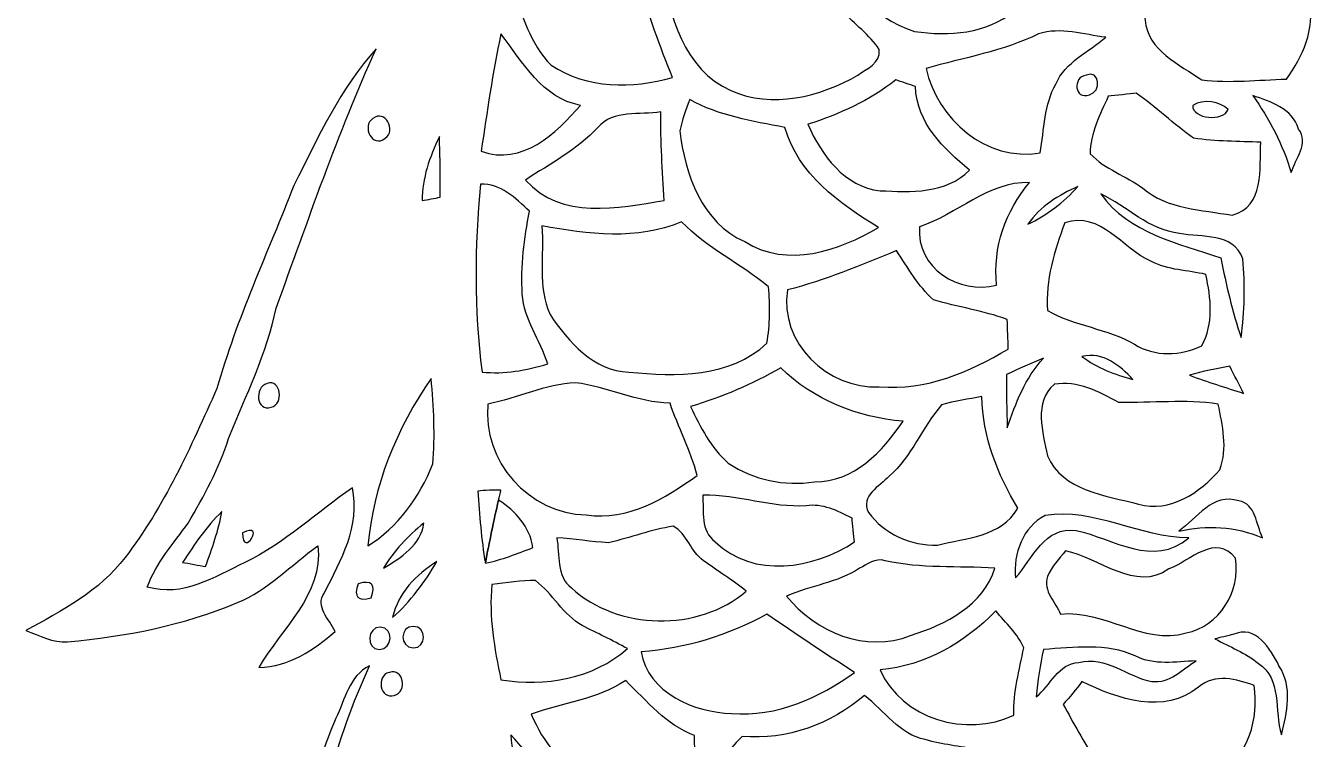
# Model space of a CAD drawing. Extents: x -110 to 93, y -182 to 230.
# Drawn here: x -107.9 to -54.7, y -47.1 to -17.6 of the extents above; entities that cross this region are included whole.
import ezdxf

# ---------------------------------------------------------------- set-up
doc = ezdxf.new("R2010")
doc.units = 0
doc.header["$MEASUREMENT"] = 0
doc.layers.add('LAAG_1', color=7, linetype='CONTINUOUS')

msp = doc.modelspace()

# ---------------------------------------------------------------- linework, layer by layer
at = {"layer": 'LAAG_1', "color": 250}
for points, knots in [([(-74.3818, -13.713), (-72.4501, -13.476), (-70.4172, -13.4413), (-68.6212, -12.5944), (-68.6212, -12.5944), (-68.4521, -13.4081), (-68.3842, -14.221), (-68.2489, -15.0347), (-68.2489, -15.0347), (-68.0112, -15.7803), (-67.4694, -16.3562), (-67.0629, -17.0339), (-67.0629, -17.0339), (-68.181, -17.9816), (-69.7398, -18.0835), (-71.1626, -17.8803), (-71.1626, -17.8803), (-72.9582, -17.3044), (-74.4157, -15.6443), (-74.3818, -13.713), (-74.3818, -13.713), (-74.3818, -13.713), (-74.3818, -13.713), (-74.3818, -13.713)], [0, 0, 0, 0, 0.1666667, 0.1666667, 0.1666667, 0.1666667, 0.3333333, 0.3333333, 0.3333333, 0.3333333, 0.5, 0.5, 0.5, 0.5, 0.6666667, 0.6666667, 0.6666667, 0.6666667, 0.8333333, 0.8333333, 0.8333333, 0.8333333, 1, 1, 1, 1]), ([(-60.9299, -14.4926), (-60.0153, -14.2886), (-58.9651, -14.4243), (-58.3887, -15.204), (-58.3887, -15.204), (-57.5076, -16.2884), (-56.1183, -16.4581), (-54.8312, -16.5931), (-54.8312, -16.5931), (-54.6619, -17.8129), (-55.1021, -18.8974), (-55.8136, -19.8457), (-55.8136, -19.8457), (-56.9658, -19.8792), (-58.1517, -20.0148), (-59.3037, -19.8793), (-59.3037, -19.8793), (-60.2183, -19.2357), (-61.5397, -18.6935), (-61.6417, -17.4058), (-61.6417, -17.4058), (-61.9465, -16.3898), (-61.3363, -15.4068), (-60.93, -14.4926), (-60.93, -14.4926), (-60.93, -14.4926), (-60.9299, -14.4926), (-60.9299, -14.4926)], [0, 0, 0, 0, 0.1428571, 0.1428571, 0.1428571, 0.1428571, 0.2857143, 0.2857143, 0.2857143, 0.2857143, 0.4285714, 0.4285714, 0.4285714, 0.4285714, 0.5714286, 0.5714286, 0.5714286, 0.5714286, 0.7142857, 0.7142857, 0.7142857, 0.7142857, 0.8571429, 0.8571429, 0.8571429, 0.8571429, 1, 1, 1, 1]), ([(-81.5988, -15.3047), (-79.4641, -15.0005), (-77.1942, -15.679), (-75.2288, -14.594), (-75.2288, -14.594), (-74.9575, -15.4409), (-74.6868, -16.3215), (-74.1443, -17.0339), (-74.1443, -17.0339), (-73.6362, -17.5754), (-73.0264, -18.0158), (-72.6194, -18.6258), (-72.6194, -18.6258), (-72.5516, -19.2016), (-73.128, -19.4048), (-73.5007, -19.677), (-73.5007, -19.677), (-75.0593, -20.5906), (-77.0583, -21.0656), (-78.7525, -20.3202), (-78.7525, -20.3202), (-80.6836, -19.4395), (-81.294, -17.2031), (-81.599, -15.3049), (-81.599, -15.3049), (-81.599, -15.3049), (-81.5988, -15.3047), (-81.5988, -15.3047)], [0, 0, 0, 0, 0.1428571, 0.1428571, 0.1428571, 0.1428571, 0.2857143, 0.2857143, 0.2857143, 0.2857143, 0.4285714, 0.4285714, 0.4285714, 0.4285714, 0.5714286, 0.5714286, 0.5714286, 0.5714286, 0.7142857, 0.7142857, 0.7142857, 0.7142857, 0.8571429, 0.8571429, 0.8571429, 0.8571429, 1, 1, 1, 1]), ([(-87.7317, -16.0844), (-85.9697, -15.983), (-84.2419, -16.1524), (-82.4797, -15.8475), (-82.4797, -15.8475), (-82.1749, -17.2029), (-81.6665, -18.4901), (-81.1584, -19.7785), (-81.1584, -19.7785), (-82.8187, -20.2528), (-84.6821, -20.2528), (-86.1731, -19.2688), (-86.1731, -19.2688), (-87.0198, -18.3893), (-87.3928, -17.2031), (-87.7317, -16.0845), (-87.7317, -16.0845), (-87.7317, -16.0845), (-87.7317, -16.0844), (-87.7317, -16.0844)], [0, 0, 0, 0, 0.2, 0.2, 0.2, 0.2, 0.4, 0.4, 0.4, 0.4, 0.6, 0.6, 0.6, 0.6, 0.8, 0.8, 0.8, 0.8, 1, 1, 1, 1]), ([(-88.2398, -17.9816), (-87.3248, -19.1678), (-86.5456, -20.6242), (-84.9532, -20.9302), (-84.9532, -20.9302), (-85.9697, -22.0822), (-87.3592, -23.4377), (-89.053, -22.8277), (-89.053, -22.8277), (-88.816, -21.2011), (-88.5789, -19.5746), (-88.2398, -17.9816), (-88.2398, -17.9816), (-88.2398, -17.9816), (-88.2398, -17.9816), (-88.2398, -17.9816)], [0, 0, 0, 0, 0.25, 0.25, 0.25, 0.25, 0.5, 0.5, 0.5, 0.5, 0.75, 0.75, 0.75, 0.75, 1, 1, 1, 1]), ([(-70.6883, -19.4048), (-69.1293, -18.9646), (-67.5033, -18.6935), (-66.0465, -17.9816), (-66.0465, -17.9816), (-65.1315, -17.6774), (-64.1828, -18.0158), (-63.268, -18.1178), (-63.268, -18.1178), (-63.9793, -18.7276), (-64.9284, -19.1344), (-65.3347, -20.0491), (-65.3347, -20.0491), (-65.8088, -20.8959), (-65.8088, -21.9119), (-65.9783, -22.8956), (-65.9783, -22.8956), (-68.2146, -23.2673), (-70.214, -21.5053), (-70.6884, -19.4048), (-70.6884, -19.4048), (-70.6884, -19.4048), (-70.6883, -19.4048), (-70.6883, -19.4048)], [0, 0, 0, 0, 0.1666667, 0.1666667, 0.1666667, 0.1666667, 0.3333333, 0.3333333, 0.3333333, 0.3333333, 0.5, 0.5, 0.5, 0.5, 0.6666667, 0.6666667, 0.6666667, 0.6666667, 0.8333333, 0.8333333, 0.8333333, 0.8333333, 1, 1, 1, 1]), ([(-96.7785, -24.2169), (-95.7956, -22.2513), (-94.8475, -20.2187), (-93.39, -18.5922), (-93.39, -18.5922), (-94.9824, -22.0822), (-96.2024, -25.7069), (-97.5237, -29.2994), (-97.5237, -29.2994), (-97.8967, -31.1624), (-98.7778, -32.9244), (-99.4891, -34.6861), (-99.4891, -34.6861), (-99.8618, -35.9055), (-100.5054, -37.0586), (-101.1494, -38.1762), (-101.1494, -38.1762), (-101.7595, -39.0235), (-102.471, -39.8027), (-102.8434, -40.8193), (-102.8434, -40.8193), (-101.3865, -41.26), (-100.0652, -40.4127), (-98.8111, -39.8027), (-98.8111, -39.8027), (-97.1851, -39.0235), (-95.8298, -37.7365), (-94.3724, -36.7204), (-94.3724, -36.7204), (-94.0339, -38.3122), (-94.8475, -39.7008), (-95.5248, -41.0563), (-95.5248, -41.0563), (-95.9315, -41.6321), (-95.3216, -42.1413), (-95.0841, -42.6498), (-95.0841, -42.6498), (-95.9651, -43.4283), (-96.9817, -44.1056), (-98.2353, -44.1403), (-98.2353, -44.1403), (-97.3203, -42.5473), (-95.5588, -41.124), (-95.7956, -39.125), (-95.7956, -39.125), (-96.9137, -39.9045), (-97.8626, -40.9549), (-99.1164, -41.4629), (-99.1164, -41.4629), (-101.3523, -42.4117), (-103.7244, -42.8526), (-106.1304, -43.0896), (-106.1304, -43.0896), (-106.7401, -43.1236), (-107.2821, -42.819), (-107.8582, -42.6157), (-107.8582, -42.6157), (-106.3677, -41.8023), (-104.8091, -40.9885), (-103.7584, -39.5999), (-103.7584, -39.5999), (-102.1321, -37.499), (-101.0477, -35.0249), (-99.9633, -32.6203), (-99.9633, -32.6203), (-99.1502, -29.7396), (-97.8626, -26.9951), (-96.7785, -24.2169), (-96.7785, -24.2169), (-96.7785, -24.2169), (-96.7785, -24.2169), (-96.7785, -24.2169)], [0, 0, 0, 0, 0.0555556, 0.0555556, 0.0555556, 0.0555556, 0.1111111, 0.1111111, 0.1111111, 0.1111111, 0.1666667, 0.1666667, 0.1666667, 0.1666667, 0.2222222, 0.2222222, 0.2222222, 0.2222222, 0.2777778, 0.2777778, 0.2777778, 0.2777778, 0.3333333, 0.3333333, 0.3333333, 0.3333333, 0.3888889, 0.3888889, 0.3888889, 0.3888889, 0.4444444, 0.4444444, 0.4444444, 0.4444444, 0.5, 0.5, 0.5, 0.5, 0.5555556, 0.5555556, 0.5555556, 0.5555556, 0.6111111, 0.6111111, 0.6111111, 0.6111111, 0.6666667, 0.6666667, 0.6666667, 0.6666667, 0.7222222, 0.7222222, 0.7222222, 0.7222222, 0.7777778, 0.7777778, 0.7777778, 0.7777778, 0.8333333, 0.8333333, 0.8333333, 0.8333333, 0.8888889, 0.8888889, 0.8888889, 0.8888889, 0.9444444, 0.9444444, 0.9444444, 0.9444444, 1, 1, 1, 1]), ([(-64.0809, -19.677), (-63.5053, -19.4395), (-63.4374, -20.3885), (-63.946, -20.4898), (-63.946, -20.4898), (-64.5555, -20.7262), (-64.657, -19.7785), (-64.0809, -19.677), (-64.0809, -19.677), (-64.0809, -19.677), (-64.0809, -19.677), (-64.0809, -19.677)], [0, 0, 0, 0, 0.3333333, 0.3333333, 0.3333333, 0.3333333, 0.6666667, 0.6666667, 0.6666667, 0.6666667, 1, 1, 1, 1]), ([(-75.5672, -21.7103), (-74.2798, -21.3019), (-72.9924, -20.7262), (-71.9419, -19.8793), (-71.9419, -19.8793), (-71.7385, -19.947), (-71.332, -20.0827), (-71.129, -20.1504), (-71.129, -20.1504), (-71.0611, -21.6756), (-69.9771, -22.6917), (-68.8923, -23.6069), (-68.8923, -23.6069), (-69.875, -24.5893), (-71.332, -24.5216), (-72.5861, -24.4537), (-72.5861, -24.4537), (-74.0427, -24.3193), (-75.0257, -22.9633), (-75.5672, -21.7103), (-75.5672, -21.7103), (-75.5672, -21.7103), (-75.5672, -21.7103), (-75.5672, -21.7103)], [0, 0, 0, 0, 0.1666667, 0.1666667, 0.1666667, 0.1666667, 0.3333333, 0.3333333, 0.3333333, 0.3333333, 0.5, 0.5, 0.5, 0.5, 0.6666667, 0.6666667, 0.6666667, 0.6666667, 0.8333333, 0.8333333, 0.8333333, 0.8333333, 1, 1, 1, 1]), ([(-80.8534, -21.9801), (-80.7517, -21.54), (-80.6164, -21.0998), (-80.4468, -20.6932), (-80.4468, -20.6932), (-79.2271, -21.3702), (-77.8716, -21.5743), (-76.5165, -21.8442), (-76.5165, -21.8442), (-75.9745, -23.7754), (-74.2798, -24.9624), (-72.6538, -25.9789), (-72.6538, -25.9789), (-74.2798, -26.9272), (-76.4147, -27.6723), (-78.1766, -26.5548), (-78.1766, -26.5548), (-79.9387, -25.775), (-80.6499, -23.7756), (-80.8534, -21.9802), (-80.8534, -21.9802), (-80.8534, -21.9802), (-80.8534, -21.9801), (-80.8534, -21.9801)], [0, 0, 0, 0, 0.1666667, 0.1666667, 0.1666667, 0.1666667, 0.3333333, 0.3333333, 0.3333333, 0.3333333, 0.5, 0.5, 0.5, 0.5, 0.6666667, 0.6666667, 0.6666667, 0.6666667, 0.8333333, 0.8333333, 0.8333333, 0.8333333, 1, 1, 1, 1]), ([(-63.9117, -22.9296), (-63.9117, -22.0822), (-63.5054, -21.3021), (-63.1662, -20.557), (-63.1662, -20.557), (-62.8614, -20.5229), (-62.2857, -20.4557), (-62.014, -20.4221), (-62.014, -20.4221), (-61.201, -20.9983), (-60.4556, -21.7103), (-59.6423, -22.2856), (-59.6423, -22.2856), (-58.7273, -22.4205), (-57.7787, -22.4206), (-56.8642, -22.4543), (-56.8642, -22.4543), (-56.9315, -23.5395), (-56.6947, -25.0973), (-58.0499, -25.4704), (-58.0499, -25.4704), (-59.3036, -25.2329), (-60.7266, -25.2329), (-61.743, -24.3524), (-61.743, -24.3524), (-62.4207, -23.8439), (-63.3017, -23.5733), (-63.9117, -22.9296), (-63.9117, -22.9296), (-63.9117, -22.9296), (-63.9117, -22.9296), (-63.9117, -22.9296)], [0, 0, 0, 0, 0.125, 0.125, 0.125, 0.125, 0.25, 0.25, 0.25, 0.25, 0.375, 0.375, 0.375, 0.375, 0.5, 0.5, 0.5, 0.5, 0.625, 0.625, 0.625, 0.625, 0.75, 0.75, 0.75, 0.75, 0.875, 0.875, 0.875, 0.875, 1, 1, 1, 1]), ([(-59.6766, -20.93), (-59.2359, -20.6589), (-58.5579, -20.7609), (-58.2192, -21.0998), (-58.2192, -21.0998), (-58.3887, -21.6082), (-59.7099, -21.5053), (-59.6767, -20.9302), (-59.6767, -20.9302), (-59.6767, -20.9302), (-59.6766, -20.93), (-59.6766, -20.93)], [0, 0, 0, 0, 0.3333333, 0.3333333, 0.3333333, 0.3333333, 0.6666667, 0.6666667, 0.6666667, 0.6666667, 1, 1, 1, 1]), ([(-57.2026, -20.5229), (-56.4574, -20.7951), (-55.5763, -21.0321), (-55.3052, -21.9119), (-55.3052, -21.9119), (-54.8648, -22.4883), (-55.4411, -23.1324), (-55.6102, -23.7083), (-55.6102, -23.7083), (-55.949, -22.556), (-56.5252, -21.4723), (-57.2026, -20.5229), (-57.2026, -20.5229), (-57.2026, -20.5229), (-57.2026, -20.5229), (-57.2026, -20.5229)], [0, 0, 0, 0, 0.25, 0.25, 0.25, 0.25, 0.5, 0.5, 0.5, 0.5, 0.75, 0.75, 0.75, 0.75, 1, 1, 1, 1]), ([(-93.5255, -21.4722), (-93.0178, -21.0656), (-92.5428, -21.9802), (-93.0178, -22.2856), (-93.0178, -22.2856), (-93.5594, -22.7258), (-94, -21.7775), (-93.5255, -21.4723), (-93.5255, -21.4723), (-93.5255, -21.4723), (-93.5255, -21.4722), (-93.5255, -21.4722)], [0, 0, 0, 0, 0.3333333, 0.3333333, 0.3333333, 0.3333333, 0.6666667, 0.6666667, 0.6666667, 0.6666667, 1, 1, 1, 1]), ([(-84.2418, -21.8441), (-83.5978, -21.0996), (-82.5137, -21.3362), (-81.6327, -21.2012), (-81.6327, -21.2012), (-81.6663, -22.4205), (-81.565, -23.6411), (-81.4972, -24.861), (-81.4972, -24.861), (-83.3946, -25.1652), (-85.7665, -25.6737), (-87.2233, -24.0135), (-87.2233, -24.0135), (-86.2067, -23.3358), (-85.0888, -22.76), (-84.2419, -21.8442), (-84.2419, -21.8442), (-84.2419, -21.8442), (-84.2418, -21.8441), (-84.2418, -21.8441)], [0, 0, 0, 0, 0.2, 0.2, 0.2, 0.2, 0.4, 0.4, 0.4, 0.4, 0.6, 0.6, 0.6, 0.6, 0.8, 0.8, 0.8, 0.8, 1, 1, 1, 1]), ([(-91.492, -24.8608), (-91.492, -23.9452), (-91.1873, -23.0647), (-90.7813, -22.2183), (-90.7813, -22.2183), (-90.7477, -23.0646), (-90.7477, -23.9116), (-90.7477, -24.725), (-90.7477, -24.725), (-90.9504, -24.7595), (-91.2895, -24.8267), (-91.492, -24.861), (-91.492, -24.861), (-91.492, -24.861), (-91.492, -24.8608), (-91.492, -24.8608)], [0, 0, 0, 0, 0.25, 0.25, 0.25, 0.25, 0.5, 0.5, 0.5, 0.5, 0.75, 0.75, 0.75, 0.75, 1, 1, 1, 1]), ([(-89.0871, -24.1825), (-88.2398, -24.1495), (-87.6639, -24.7595), (-87.054, -25.3007), (-87.054, -25.3007), (-87.291, -26.4187), (-87.4267, -27.5708), (-87.3592, -28.7236), (-87.3592, -28.7236), (-87.291, -29.7737), (-86.6135, -30.6207), (-86.3085, -31.6031), (-86.3085, -31.6031), (-87.1897, -31.8746), (-88.1044, -32.0435), (-89.0191, -31.942), (-89.0191, -31.942), (-89.358, -29.3671), (-89.3241, -26.7581), (-89.0871, -24.1827), (-89.0871, -24.1827), (-89.0871, -24.1827), (-89.0871, -24.1825), (-89.0871, -24.1825)], [0, 0, 0, 0, 0.1666667, 0.1666667, 0.1666667, 0.1666667, 0.3333333, 0.3333333, 0.3333333, 0.3333333, 0.5, 0.5, 0.5, 0.5, 0.6666667, 0.6666667, 0.6666667, 0.6666667, 0.8333333, 0.8333333, 0.8333333, 0.8333333, 1, 1, 1, 1]), ([(-70.9593, -25.9442), (-69.4009, -25.4367), (-68.1474, -24.0813), (-66.4192, -24.115), (-66.4192, -24.115), (-67.4015, -25.3007), (-67.9439, -26.7923), (-67.7747, -28.3495), (-67.7747, -28.3495), (-69.3332, -28.7577), (-71.095, -27.6391), (-70.9595, -25.9444), (-70.9595, -25.9444), (-70.9595, -25.9444), (-70.9593, -25.9442), (-70.9593, -25.9442)], [0, 0, 0, 0, 0.25, 0.25, 0.25, 0.25, 0.5, 0.5, 0.5, 0.5, 0.75, 0.75, 0.75, 0.75, 1, 1, 1, 1]), ([(-66.4868, -25.8427), (-65.9783, -25.0973), (-65.1991, -24.6229), (-64.4198, -24.2846), (-64.4198, -24.2846), (-64.9962, -24.9288), (-65.7078, -25.4704), (-66.4868, -25.8429), (-66.4868, -25.8429), (-66.4868, -25.8429), (-66.4868, -25.8427), (-66.4868, -25.8427)], [0, 0, 0, 0, 0.3333333, 0.3333333, 0.3333333, 0.3333333, 0.6666667, 0.6666667, 0.6666667, 0.6666667, 1, 1, 1, 1]), ([(-63.4712, -24.5893), (-62.387, -25.0973), (-61.5061, -26.081), (-60.2183, -26.2159), (-60.2183, -26.2159), (-59.3036, -26.4187), (-58.016, -26.1482), (-57.6092, -27.2657), (-57.6092, -27.2657), (-57.5076, -28.3494), (-57.5422, -29.4354), (-57.6774, -30.5192), (-57.6774, -30.5192), (-58.0498, -29.4352), (-58.2871, -28.3495), (-58.5246, -27.2321), (-58.5246, -27.2321), (-60.2864, -26.6219), (-62.3194, -26.2159), (-63.4712, -24.5894), (-63.4712, -24.5894), (-63.4712, -24.5894), (-63.4712, -24.5893), (-63.4712, -24.5893)], [0, 0, 0, 0, 0.1666667, 0.1666667, 0.1666667, 0.1666667, 0.3333333, 0.3333333, 0.3333333, 0.3333333, 0.5, 0.5, 0.5, 0.5, 0.6666667, 0.6666667, 0.6666667, 0.6666667, 0.8333333, 0.8333333, 0.8333333, 0.8333333, 1, 1, 1, 1]), ([(-64.9617, -25.775), (-63.4373, -25.3007), (-62.6244, -26.8254), (-61.4045, -27.3681), (-61.4045, -27.3681), (-60.6927, -27.74), (-59.8798, -27.74), (-59.1343, -27.9098), (-59.1343, -27.9098), (-58.9306, -28.8926), (-58.7952, -29.943), (-59.3037, -30.8582), (-59.3037, -30.8582), (-60.1503, -31.2646), (-61.2687, -31.332), (-62.0816, -30.7894), (-62.0816, -30.7894), (-63.2001, -30.1456), (-64.5557, -30.0449), (-65.6736, -29.4008), (-65.6736, -29.4008), (-65.7752, -28.1477), (-65.3686, -26.9274), (-64.9617, -25.775), (-64.9617, -25.775), (-64.9617, -25.775), (-64.9617, -25.775), (-64.9617, -25.775)], [0, 0, 0, 0, 0.1428571, 0.1428571, 0.1428571, 0.1428571, 0.2857143, 0.2857143, 0.2857143, 0.2857143, 0.4285714, 0.4285714, 0.4285714, 0.4285714, 0.5714286, 0.5714286, 0.5714286, 0.5714286, 0.7142857, 0.7142857, 0.7142857, 0.7142857, 0.8571429, 0.8571429, 0.8571429, 0.8571429, 1, 1, 1, 1]), ([(-86.5456, -25.9101), (-84.6485, -26.25), (-82.6153, -26.5206), (-80.7857, -25.741), (-80.7857, -25.741), (-79.735, -26.8253), (-78.346, -27.47), (-77.1942, -28.4183), (-77.1942, -28.4183), (-77.126, -29.1975), (-77.1262, -29.9771), (-77.2617, -30.7562), (-77.2617, -30.7562), (-78.7863, -32.1795), (-81.0226, -32.1448), (-82.9541, -31.942), (-82.9541, -31.942), (-84.4109, -31.9084), (-85.4615, -30.689), (-86.2068, -29.5705), (-86.2068, -29.5705), (-86.7489, -28.4181), (-86.444, -27.1301), (-86.5456, -25.9101), (-86.5456, -25.9101), (-86.5456, -25.9101), (-86.5456, -25.9101), (-86.5456, -25.9101)], [0, 0, 0, 0, 0.1428571, 0.1428571, 0.1428571, 0.1428571, 0.2857143, 0.2857143, 0.2857143, 0.2857143, 0.4285714, 0.4285714, 0.4285714, 0.4285714, 0.5714286, 0.5714286, 0.5714286, 0.5714286, 0.7142857, 0.7142857, 0.7142857, 0.7142857, 0.8571429, 0.8571429, 0.8571429, 0.8571429, 1, 1, 1, 1]), ([(-76.4147, -28.5543), (-74.8559, -28.1477), (-73.3653, -27.5378), (-71.9081, -26.9274), (-71.9081, -26.9274), (-71.4338, -27.6391), (-71.027, -28.3836), (-70.3834, -28.9605), (-70.3834, -28.9605), (-69.3669, -29.2652), (-68.3505, -29.4008), (-67.334, -29.7739), (-67.334, -29.7739), (-67.334, -30.1805), (-67.2996, -30.5871), (-67.2996, -30.9932), (-67.2996, -30.9932), (-68.8923, -31.9419), (-70.6884, -32.7216), (-72.6194, -32.552), (-72.6194, -32.552), (-74.7543, -32.6533), (-76.7533, -30.722), (-76.4147, -28.5543), (-76.4147, -28.5543), (-76.4147, -28.5543), (-76.4147, -28.5543), (-76.4147, -28.5543)], [0, 0, 0, 0, 0.1428571, 0.1428571, 0.1428571, 0.1428571, 0.2857143, 0.2857143, 0.2857143, 0.2857143, 0.4285714, 0.4285714, 0.4285714, 0.4285714, 0.5714286, 0.5714286, 0.5714286, 0.5714286, 0.7142857, 0.7142857, 0.7142857, 0.7142857, 0.8571429, 0.8571429, 0.8571429, 0.8571429, 1, 1, 1, 1]), ([(-67.3679, -32.0433), (-66.8594, -31.8065), (-66.3513, -31.6031), (-65.8434, -31.3662), (-65.8434, -31.3662), (-66.588, -32.1795), (-66.9949, -33.2303), (-67.334, -34.2459), (-67.334, -34.2459), (-67.3679, -33.5008), (-67.3679, -32.7895), (-67.3679, -32.0435), (-67.3679, -32.0435), (-67.3679, -32.0435), (-67.3679, -32.0433), (-67.3679, -32.0433)], [0, 0, 0, 0, 0.25, 0.25, 0.25, 0.25, 0.5, 0.5, 0.5, 0.5, 0.75, 0.75, 0.75, 0.75, 1, 1, 1, 1]), ([(-64.2507, -31.299), (-63.369, -31.095), (-62.6919, -31.6703), (-62.1496, -32.2467), (-62.1496, -32.2467), (-62.8954, -32.0433), (-63.6407, -31.7729), (-64.2507, -31.299)], [0, 0, 0, 0, 0.5, 0.5, 0.5, 0.5, 1, 1, 1, 1]), ([(-80.4129, -33.3648), (-79.1252, -32.9923), (-77.8716, -32.4501), (-76.6861, -31.7729), (-76.6861, -31.7729), (-75.3304, -33.0942), (-73.5346, -33.8055), (-71.6375, -33.9746), (-71.6375, -33.9746), (-72.484, -35.2287), (-73.6701, -36.4824), (-75.2968, -36.4824), (-75.2968, -36.4824), (-76.5499, -36.6515), (-77.8039, -36.4151), (-78.8544, -35.7032), (-78.8544, -35.7032), (-79.5659, -35.0937), (-80.0063, -34.2117), (-80.4129, -33.3648)], [0, 0, 0, 0, 0.2, 0.2, 0.2, 0.2, 0.4, 0.4, 0.4, 0.4, 0.6, 0.6, 0.6, 0.6, 0.8, 0.8, 0.8, 0.8, 1, 1, 1, 1]), ([(-59.8116, -32.0774), (-59.2701, -31.9084), (-58.694, -31.8065), (-58.1517, -31.7046), (-58.1517, -31.7046), (-57.9482, -32.0774), (-57.7787, -32.4501), (-57.5758, -32.8231), (-57.5758, -32.8231), (-58.3209, -32.5855), (-59.0667, -32.3482), (-59.8116, -32.0776), (-59.8116, -32.0776), (-59.8116, -32.0776), (-59.8116, -32.0774), (-59.8116, -32.0774)], [0, 0, 0, 0, 0.25, 0.25, 0.25, 0.25, 0.5, 0.5, 0.5, 0.5, 0.75, 0.75, 0.75, 0.75, 1, 1, 1, 1]), ([(-97.8967, -32.4163), (-97.3203, -32.2136), (-97.1851, -33.2633), (-97.7276, -33.3993), (-97.7276, -33.3993), (-98.3373, -33.6021), (-98.4389, -32.5856), (-97.8967, -32.4165), (-97.8967, -32.4165), (-97.8967, -32.4165), (-97.8967, -32.4163), (-97.8967, -32.4163)], [0, 0, 0, 0, 0.3333333, 0.3333333, 0.3333333, 0.3333333, 0.6666667, 0.6666667, 0.6666667, 0.6666667, 1, 1, 1, 1]), ([(-93.7292, -39.125), (-93.5255, -36.6515), (-92.5428, -34.2459), (-91.12, -32.2137), (-91.12, -32.2137), (-91.0184, -33.3648), (-90.9504, -34.5842), (-91.0523, -35.7368), (-91.0523, -35.7368), (-91.5945, -37.1264), (-92.5092, -38.3458), (-93.7292, -39.125), (-93.7292, -39.125), (-93.7292, -39.125), (-93.7292, -39.125), (-93.7292, -39.125)], [0, 0, 0, 0, 0.25, 0.25, 0.25, 0.25, 0.5, 0.5, 0.5, 0.5, 0.75, 0.75, 0.75, 0.75, 1, 1, 1, 1]), ([(-88.7821, -33.2633), (-87.5621, -33.0257), (-86.4098, -32.4501), (-85.1568, -32.3823), (-85.1568, -32.3823), (-83.8348, -32.5519), (-82.6153, -33.1956), (-81.2597, -33.2303), (-81.2597, -33.2303), (-80.9211, -34.2117), (-80.4129, -35.161), (-80.1418, -36.2113), (-80.1418, -36.2113), (-81.4633, -37.1601), (-82.988, -38.1084), (-84.7159, -37.8378), (-84.7159, -37.8378), (-87.0878, -37.8035), (-89.0191, -35.6019), (-88.7823, -33.2633), (-88.7823, -33.2633), (-88.7823, -33.2633), (-88.7821, -33.2633), (-88.7821, -33.2633)], [0, 0, 0, 0, 0.1666667, 0.1666667, 0.1666667, 0.1666667, 0.3333333, 0.3333333, 0.3333333, 0.3333333, 0.5, 0.5, 0.5, 0.5, 0.6666667, 0.6666667, 0.6666667, 0.6666667, 0.8333333, 0.8333333, 0.8333333, 0.8333333, 1, 1, 1, 1]), ([(-65.4022, -32.4499), (-64.4197, -32.2808), (-63.5728, -32.7553), (-62.7257, -33.1956), (-62.7257, -33.1956), (-61.3703, -33.2303), (-59.9811, -33.06), (-58.6257, -33.2633), (-58.6257, -33.2633), (-58.4562, -34.1449), (-58.2192, -35.0938), (-58.5579, -35.9743), (-58.5579, -35.9743), (-59.3714, -36.922), (-60.625, -37.7694), (-61.9127, -37.3975), (-61.9127, -37.3975), (-63.2678, -37.025), (-65.0636, -36.8549), (-65.6736, -35.398), (-65.6736, -35.398), (-65.8772, -34.4496), (-66.2495, -33.1614), (-65.4022, -32.4501), (-65.4022, -32.4501), (-65.4022, -32.4501), (-65.4022, -32.4499), (-65.4022, -32.4499)], [0, 0, 0, 0, 0.1428571, 0.1428571, 0.1428571, 0.1428571, 0.2857143, 0.2857143, 0.2857143, 0.2857143, 0.4285714, 0.4285714, 0.4285714, 0.4285714, 0.5714286, 0.5714286, 0.5714286, 0.5714286, 0.7142857, 0.7142857, 0.7142857, 0.7142857, 0.8571429, 0.8571429, 0.8571429, 0.8571429, 1, 1, 1, 1]), ([(-70.0448, -33.2974), (-69.5023, -33.1283), (-68.9266, -33.06), (-68.3842, -32.9591), (-68.3842, -32.9591), (-68.3505, -34.6187), (-67.7408, -36.1777), (-66.8936, -37.5662), (-66.8936, -37.5662), (-67.6046, -38.7529), (-69.0279, -38.7861), (-70.214, -39.0909), (-70.214, -39.0909), (-71.2983, -39.125), (-72.4503, -38.6169), (-73.06, -37.7365), (-73.06, -37.7365), (-73.433, -37.0586), (-72.5861, -36.6515), (-72.2131, -36.2449), (-72.2131, -36.2449), (-71.2643, -35.4321), (-70.8579, -34.2117), (-70.0448, -33.2976), (-70.0448, -33.2976), (-70.0448, -33.2976), (-70.0448, -33.2974), (-70.0448, -33.2974)], [0, 0, 0, 0, 0.1428571, 0.1428571, 0.1428571, 0.1428571, 0.2857143, 0.2857143, 0.2857143, 0.2857143, 0.4285714, 0.4285714, 0.4285714, 0.4285714, 0.5714286, 0.5714286, 0.5714286, 0.5714286, 0.7142857, 0.7142857, 0.7142857, 0.7142857, 0.8571429, 0.8571429, 0.8571429, 0.8571429, 1, 1, 1, 1]), ([(-89.1886, -36.8547), (-88.9511, -36.8211), (-88.4774, -36.8213), (-88.2398, -36.8213), (-88.2398, -36.8213), (-88.2732, -36.922), (-88.3075, -37.1264), (-88.3414, -37.2279), (-88.3414, -37.2279), (-88.5446, -38.1084), (-88.7144, -38.9558), (-88.8839, -39.8369), (-88.8839, -39.8369), (-89.053, -38.8544), (-89.1207, -37.8378), (-89.1886, -36.8549), (-89.1886, -36.8549), (-89.1886, -36.8549), (-89.1886, -36.8547), (-89.1886, -36.8547)], [0, 0, 0, 0, 0.2, 0.2, 0.2, 0.2, 0.4, 0.4, 0.4, 0.4, 0.6, 0.6, 0.6, 0.6, 0.8, 0.8, 0.8, 0.8, 1, 1, 1, 1]), ([(-88.8839, -39.8369), (-88.7144, -38.9558), (-88.5446, -38.1084), (-88.3414, -37.2279), (-88.3414, -37.2279), (-87.6298, -37.7022), (-87.054, -38.3122), (-86.9183, -39.1927), (-86.9183, -39.1927), (-87.5621, -39.4302), (-88.2062, -39.7008), (-88.8839, -39.8369), (-88.8839, -39.8369), (-88.8839, -39.8369), (-88.8839, -39.8369), (-88.8839, -39.8369)], [0, 0, 0, 0, 0.25, 0.25, 0.25, 0.25, 0.5, 0.5, 0.5, 0.5, 0.75, 0.75, 0.75, 0.75, 1, 1, 1, 1]), ([(-79.9045, -37.025), (-78.4473, -36.9903), (-77.0583, -37.5662), (-75.6354, -37.4648), (-75.6354, -37.4648), (-74.9575, -37.3633), (-74.348, -37.6681), (-73.738, -37.9735), (-73.738, -37.9735), (-73.738, -38.2101), (-73.6701, -38.7195), (-73.6362, -38.9558), (-73.6362, -38.9558), (-75.3304, -40.0744), (-77.8039, -40.481), (-79.3963, -38.9558), (-79.3963, -38.9558), (-80.0063, -38.4814), (-79.8707, -37.7024), (-79.9046, -37.0251), (-79.9046, -37.0251), (-79.9046, -37.0251), (-79.9045, -37.025), (-79.9045, -37.025)], [0, 0, 0, 0, 0.1666667, 0.1666667, 0.1666667, 0.1666667, 0.3333333, 0.3333333, 0.3333333, 0.3333333, 0.5, 0.5, 0.5, 0.5, 0.6666667, 0.6666667, 0.6666667, 0.6666667, 0.8333333, 0.8333333, 0.8333333, 0.8333333, 1, 1, 1, 1]), ([(-60.252, -38.5155), (-59.5069, -37.9733), (-58.8635, -36.9221), (-57.7787, -37.2615), (-57.7787, -37.2615), (-57.0677, -37.3975), (-57.0677, -38.2103), (-56.7963, -38.7861), (-56.7963, -38.7861), (-57.9145, -38.3122), (-59.1002, -38.2444), (-60.252, -38.5156), (-60.252, -38.5156), (-60.252, -38.5156), (-60.252, -38.5155), (-60.252, -38.5155)], [0, 0, 0, 0, 0.25, 0.25, 0.25, 0.25, 0.5, 0.5, 0.5, 0.5, 0.75, 0.75, 0.75, 0.75, 1, 1, 1, 1]), ([(-101.3865, -39.8025), (-100.8784, -39.0576), (-100.4038, -38.3122), (-99.7599, -37.7024), (-99.7599, -37.7024), (-99.8957, -38.4814), (-100.167, -39.2269), (-100.4377, -39.9725), (-100.4377, -39.9725), (-100.6752, -39.9389), (-101.1494, -39.8369), (-101.3865, -39.8027), (-101.3865, -39.8027), (-101.3865, -39.8027), (-101.3865, -39.8025), (-101.3865, -39.8025)], [0, 0, 0, 0, 0.25, 0.25, 0.25, 0.25, 0.5, 0.5, 0.5, 0.5, 0.75, 0.75, 0.75, 0.75, 1, 1, 1, 1]), ([(-66.9949, -40.4463), (-67.0965, -39.4302), (-66.6899, -38.3458), (-65.7752, -37.8714), (-65.7752, -37.8714), (-63.742, -37.5331), (-61.8785, -38.7861), (-59.8456, -38.7861), (-59.8456, -38.7861), (-61.303, -40.0406), (-62.9633, -38.8203), (-64.4875, -38.4814), (-64.4875, -38.4814), (-65.8088, -38.3122), (-66.2833, -39.6335), (-66.9949, -40.4463), (-66.9949, -40.4463), (-66.9949, -40.4463), (-66.9949, -40.4463), (-66.9949, -40.4463)], [0, 0, 0, 0, 0.2, 0.2, 0.2, 0.2, 0.4, 0.4, 0.4, 0.4, 0.6, 0.6, 0.6, 0.6, 0.8, 0.8, 0.8, 0.8, 1, 1, 1, 1]), ([(-98.913, -38.5828), (-97.8967, -38.0752), (-98.913, -39.7008), (-98.913, -38.5828), (-98.913, -38.5828), (-98.913, -38.5828), (-98.913, -38.5828), (-98.913, -38.5828)], [0, 0, 0, 0, 0.5, 0.5, 0.5, 0.5, 1, 1, 1, 1]), ([(-93.085, -40.0406), (-92.6787, -39.3289), (-92.069, -38.7195), (-91.425, -38.1762), (-91.425, -38.1762), (-91.5265, -39.0908), (-92.3737, -39.5999), (-93.085, -40.0408), (-93.085, -40.0408), (-93.085, -40.0408), (-93.085, -40.0406), (-93.085, -40.0406)], [0, 0, 0, 0, 0.3333333, 0.3333333, 0.3333333, 0.3333333, 0.6666667, 0.6666667, 0.6666667, 0.6666667, 1, 1, 1, 1]), ([(-83.8011, -38.9899), (-82.8864, -38.7861), (-82.0392, -38.4473), (-81.1245, -38.3122), (-81.1245, -38.3122), (-80.5484, -38.6169), (-80.4129, -39.3625), (-79.8707, -39.735), (-79.8707, -39.735), (-79.2951, -40.1415), (-78.6846, -40.5482), (-78.1089, -40.9885), (-78.1089, -40.9885), (-80.074, -42.6828), (-83.4282, -42.6157), (-85.3259, -40.8536), (-85.3259, -40.8536), (-85.9697, -40.3789), (-85.8001, -39.4639), (-85.9356, -38.7861), (-85.9356, -38.7861), (-85.2243, -38.8202), (-84.5127, -38.9558), (-83.8011, -38.9899), (-83.8011, -38.9899), (-83.8011, -38.9899), (-83.8011, -38.9899), (-83.8011, -38.9899)], [0, 0, 0, 0, 0.1428571, 0.1428571, 0.1428571, 0.1428571, 0.2857143, 0.2857143, 0.2857143, 0.2857143, 0.4285714, 0.4285714, 0.4285714, 0.4285714, 0.5714286, 0.5714286, 0.5714286, 0.5714286, 0.7142857, 0.7142857, 0.7142857, 0.7142857, 0.8571429, 0.8571429, 0.8571429, 0.8571429, 1, 1, 1, 1]), ([(-60.659, -40.0744), (-59.778, -39.7348), (-58.7273, -38.5828), (-57.9145, -39.6335), (-57.9145, -39.6335), (-57.6774, -40.9885), (-58.5921, -42.4453), (-59.9475, -42.717), (-59.9475, -42.717), (-61.743, -43.2251), (-63.3357, -41.734), (-65.1315, -41.9385), (-65.1315, -41.9385), (-65.3347, -41.4628), (-65.8772, -40.9885), (-65.6736, -40.3791), (-65.6736, -40.3791), (-65.5045, -39.9725), (-65.1991, -39.6678), (-64.9284, -39.3289), (-64.9284, -39.3289), (-63.5391, -39.5999), (-62.048, -41.0563), (-60.659, -40.0744), (-60.659, -40.0744), (-60.659, -40.0744), (-60.659, -40.0744), (-60.659, -40.0744)], [0, 0, 0, 0, 0.1428571, 0.1428571, 0.1428571, 0.1428571, 0.2857143, 0.2857143, 0.2857143, 0.2857143, 0.4285714, 0.4285714, 0.4285714, 0.4285714, 0.5714286, 0.5714286, 0.5714286, 0.5714286, 0.7142857, 0.7142857, 0.7142857, 0.7142857, 0.8571429, 0.8571429, 0.8571429, 0.8571429, 1, 1, 1, 1]), ([(-92.7127, -42.0728), (-92.475, -41.0563), (-91.764, -40.3108), (-90.8824, -39.7691), (-90.8824, -39.7691), (-91.3913, -40.6159), (-91.9674, -41.4298), (-92.7127, -42.0729), (-92.7127, -42.0729), (-92.7127, -42.0729), (-92.7127, -42.0728), (-92.7127, -42.0728)], [0, 0, 0, 0, 0.3333333, 0.3333333, 0.3333333, 0.3333333, 0.6666667, 0.6666667, 0.6666667, 0.6666667, 1, 1, 1, 1]), ([(-73.433, -40.0406), (-73.128, -39.9045), (-72.789, -39.5999), (-72.3824, -39.735), (-72.3824, -39.735), (-70.8913, -40.0744), (-69.3671, -39.9389), (-67.8421, -40.0408), (-67.8421, -40.0408), (-68.3166, -41.5649), (-69.875, -42.3781), (-71.332, -42.819), (-71.332, -42.819), (-73.1617, -43.5639), (-75.2624, -42.6828), (-76.4483, -41.1923), (-76.4483, -41.1923), (-75.432, -40.7515), (-74.348, -40.6502), (-73.433, -40.0408), (-73.433, -40.0408), (-73.433, -40.0408), (-73.433, -40.0406), (-73.433, -40.0406)], [0, 0, 0, 0, 0.1666667, 0.1666667, 0.1666667, 0.1666667, 0.3333333, 0.3333333, 0.3333333, 0.3333333, 0.5, 0.5, 0.5, 0.5, 0.6666667, 0.6666667, 0.6666667, 0.6666667, 0.8333333, 0.8333333, 0.8333333, 0.8333333, 1, 1, 1, 1]), ([(-94.1355, -40.6842), (-93.5934, -40.5145), (-93.39, -40.718), (-93.5934, -41.2602), (-93.5934, -41.2602), (-94.1355, -41.4298), (-94.3391, -41.2255), (-94.1355, -40.6844), (-94.1355, -40.6844), (-94.1355, -40.6844), (-94.1355, -40.6842), (-94.1355, -40.6842)], [0, 0, 0, 0, 0.3333333, 0.3333333, 0.3333333, 0.3333333, 0.6666667, 0.6666667, 0.6666667, 0.6666667, 1, 1, 1, 1]), ([(-88.6122, -40.7179), (-88.0025, -40.65), (-87.3928, -40.5482), (-86.817, -40.5482), (-86.817, -40.5482), (-86.1051, -41.0904), (-85.6648, -41.9715), (-84.8854, -42.4117), (-84.8854, -42.4117), (-84.2755, -42.7169), (-83.6319, -43.0217), (-83.0216, -43.3611), (-83.0216, -43.3611), (-84.4448, -44.6146), (-86.4098, -44.953), (-88.2398, -44.6488), (-88.2398, -44.6488), (-88.5109, -43.3611), (-88.7483, -42.0398), (-88.6122, -40.718), (-88.6122, -40.718), (-88.6122, -40.718), (-88.6122, -40.7179), (-88.6122, -40.7179)], [0, 0, 0, 0, 0.1666667, 0.1666667, 0.1666667, 0.1666667, 0.3333333, 0.3333333, 0.3333333, 0.3333333, 0.5, 0.5, 0.5, 0.5, 0.6666667, 0.6666667, 0.6666667, 0.6666667, 0.8333333, 0.8333333, 0.8333333, 0.8333333, 1, 1, 1, 1]), ([(-82.4461, -43.4962), (-80.6164, -43.3611), (-78.8544, -42.819), (-77.2617, -41.9385), (-77.2617, -41.9385), (-76.0758, -42.7502), (-74.8895, -43.5639), (-73.6362, -44.343), (-73.6362, -44.343), (-75.0931, -45.3937), (-76.8551, -46.2067), (-78.7186, -46.0374), (-78.7186, -46.0374), (-80.2437, -46.0037), (-82.175, -45.1911), (-82.4461, -43.4962), (-82.4461, -43.4962), (-82.4461, -43.4962), (-82.4461, -43.4962), (-82.4461, -43.4962)], [0, 0, 0, 0, 0.2, 0.2, 0.2, 0.2, 0.4, 0.4, 0.4, 0.4, 0.6, 0.6, 0.6, 0.6, 0.8, 0.8, 0.8, 0.8, 1, 1, 1, 1]), ([(-72.586, -44.2416), (-70.722, -44.0724), (-69.096, -43.1236), (-67.8082, -41.8023), (-67.8082, -41.8023), (-67.4015, -42.3103), (-66.8936, -42.7502), (-66.6563, -43.327), (-66.6563, -43.327), (-66.8261, -44.2416), (-67.0967, -45.1569), (-67.0629, -46.1046), (-67.0629, -46.1046), (-68.9939, -47.054), (-71.7047, -46.2748), (-72.5861, -44.2417), (-72.5861, -44.2417), (-72.5861, -44.2417), (-72.586, -44.2416), (-72.586, -44.2416)], [0, 0, 0, 0, 0.2, 0.2, 0.2, 0.2, 0.4, 0.4, 0.4, 0.4, 0.6, 0.6, 0.6, 0.6, 0.8, 0.8, 0.8, 0.8, 1, 1, 1, 1]), ([(-93.2205, -42.4799), (-92.6447, -42.4799), (-92.7127, -43.3947), (-93.2548, -43.3947), (-93.2548, -43.3947), (-93.8305, -43.3947), (-93.7625, -42.4453), (-93.2205, -42.48), (-93.2205, -42.48), (-93.2205, -42.48), (-93.2205, -42.4799), (-93.2205, -42.4799)], [0, 0, 0, 0, 0.3333333, 0.3333333, 0.3333333, 0.3333333, 0.6666667, 0.6666667, 0.6666667, 0.6666667, 1, 1, 1, 1]), ([(-91.8651, -42.4453), (-91.2895, -42.4117), (-91.2895, -43.3611), (-91.8651, -43.327), (-91.8651, -43.327), (-92.4412, -43.3269), (-92.4077, -42.4117), (-91.8651, -42.4453), (-91.8651, -42.4453), (-91.8651, -42.4453), (-91.8651, -42.4453), (-91.8651, -42.4453)], [0, 0, 0, 0, 0.3333333, 0.3333333, 0.3333333, 0.3333333, 0.6666667, 0.6666667, 0.6666667, 0.6666667, 1, 1, 1, 1]), ([(-58.7614, -42.9543), (-58.5921, -42.9203), (-58.1853, -42.819), (-58.016, -42.7847), (-58.016, -42.7847), (-57.0677, -42.3433), (-56.4574, -43.3947), (-56.1183, -44.0726), (-56.1183, -44.0726), (-55.5427, -44.953), (-55.7794, -46.0037), (-56.017, -46.9184), (-56.017, -46.9184), (-56.3218, -45.9359), (-55.9832, -44.6147), (-56.9658, -43.9711), (-56.9658, -43.9711), (-57.5076, -43.5298), (-58.1517, -43.2934), (-58.7614, -42.9545), (-58.7614, -42.9545), (-58.7614, -42.9545), (-58.7614, -42.9543), (-58.7614, -42.9543)], [0, 0, 0, 0, 0.1666667, 0.1666667, 0.1666667, 0.1666667, 0.3333333, 0.3333333, 0.3333333, 0.3333333, 0.5, 0.5, 0.5, 0.5, 0.6666667, 0.6666667, 0.6666667, 0.6666667, 0.8333333, 0.8333333, 0.8333333, 0.8333333, 1, 1, 1, 1]), ([(-65.8432, -43.3947), (-64.5893, -43.3269), (-63.2341, -43.1236), (-62.048, -43.6647), (-62.048, -43.6647), (-61.2687, -44.0724), (-60.3877, -43.9028), (-59.5404, -43.8692), (-59.5404, -43.8692), (-60.117, -44.207), (-60.625, -44.8175), (-61.3703, -44.716), (-61.3703, -44.716), (-62.387, -44.5463), (-63.268, -43.6317), (-64.3859, -43.9369), (-64.3859, -43.9369), (-65.2334, -43.9711), (-65.5384, -44.8852), (-66.1481, -45.3601), (-66.1481, -45.3601), (-66.0799, -44.6818), (-65.9783, -44.0383), (-65.8434, -43.3947), (-65.8434, -43.3947), (-65.8434, -43.3947), (-65.8432, -43.3947), (-65.8432, -43.3947)], [0, 0, 0, 0, 0.1428571, 0.1428571, 0.1428571, 0.1428571, 0.2857143, 0.2857143, 0.2857143, 0.2857143, 0.4285714, 0.4285714, 0.4285714, 0.4285714, 0.5714286, 0.5714286, 0.5714286, 0.5714286, 0.7142857, 0.7142857, 0.7142857, 0.7142857, 0.8571429, 0.8571429, 0.8571429, 0.8571429, 1, 1, 1, 1]), ([(-95.0502, -46.2407), (-94.6777, -45.4616), (-94.5085, -44.4797), (-93.6614, -44.0726), (-93.6614, -44.0726), (-95.0502, -47.1223), (-96.0329, -50.4422), (-95.6943, -53.8308), (-95.6943, -53.8308), (-95.4226, -55.5247), (-95.5588, -57.219), (-95.3216, -58.9128), (-95.3216, -58.9128), (-94.8475, -60.8106), (-95.8298, -62.641), (-95.7279, -64.5375), (-95.7279, -64.5375), (-94.8132, -64.0637), (-94.1694, -63.1485), (-93.4578, -62.4025), (-93.4578, -62.4025), (-92.6447, -61.4876), (-92.3737, -60.0656), (-91.1535, -59.5569), (-91.1535, -59.5569), (-90.7134, -61.454), (-91.662, -63.2845), (-91.8651, -65.1817), (-91.8651, -65.1817), (-91.662, -65.1139), (-91.2215, -65.012), (-90.9842, -64.9443), (-90.9842, -64.9443), (-90.0696, -63.9277), (-89.0871, -62.9115), (-88.4774, -61.6574), (-88.4774, -61.6574), (-87.9012, -60.5736), (-87.7317, -59.3878), (-87.2233, -58.3028), (-87.2233, -58.3028), (-86.9524, -58.4725), (-86.7151, -58.6765), (-86.444, -58.8799), (-86.444, -58.8799), (-87.0198, -60.2346), (-87.5283, -61.6238), (-88.1722, -62.9793), (-88.1722, -62.9793), (-88.8839, -64.9111), (-90.4423, -66.3339), (-91.8651, -67.7572), (-91.8651, -67.7572), (-92.4077, -68.2987), (-93.1528, -68.6035), (-93.8305, -68.9765), (-93.8305, -68.9765), (-93.3224, -66.7063), (-92.1026, -64.5375), (-92.3061, -62.1655), (-92.3061, -62.1655), (-93.3564, -62.5044), (-93.5255, -63.6902), (-94.2031, -64.4026), (-94.2031, -64.4026), (-95.4226, -65.7916), (-96.8801, -66.9769), (-98.4728, -67.9257), (-98.4728, -67.9257), (-97.9983, -66.0963), (-97.0495, -64.4703), (-96.5415, -62.674), (-96.5415, -62.674), (-96.1003, -59.7256), (-96.1005, -56.7441), (-96.3717, -53.8308), (-96.3717, -53.8308), (-96.4055, -52.374), (-96.5415, -50.9171), (-96.2365, -49.4934), (-96.2365, -49.4934), (-95.8298, -48.4094), (-95.5248, -47.291), (-95.0502, -46.2407), (-95.0502, -46.2407), (-95.0502, -46.2407), (-95.0502, -46.2407), (-95.0502, -46.2407)], [0, 0, 0, 0, 0.0454545, 0.0454545, 0.0454545, 0.0454545, 0.0909091, 0.0909091, 0.0909091, 0.0909091, 0.1363636, 0.1363636, 0.1363636, 0.1363636, 0.1818182, 0.1818182, 0.1818182, 0.1818182, 0.2272727, 0.2272727, 0.2272727, 0.2272727, 0.2727273, 0.2727273, 0.2727273, 0.2727273, 0.3181818, 0.3181818, 0.3181818, 0.3181818, 0.3636364, 0.3636364, 0.3636364, 0.3636364, 0.4090909, 0.4090909, 0.4090909, 0.4090909, 0.4545455, 0.4545455, 0.4545455, 0.4545455, 0.5, 0.5, 0.5, 0.5, 0.5454545, 0.5454545, 0.5454545, 0.5454545, 0.5909091, 0.5909091, 0.5909091, 0.5909091, 0.6363636, 0.6363636, 0.6363636, 0.6363636, 0.6818182, 0.6818182, 0.6818182, 0.6818182, 0.7272727, 0.7272727, 0.7272727, 0.7272727, 0.7727273, 0.7727273, 0.7727273, 0.7727273, 0.8181818, 0.8181818, 0.8181818, 0.8181818, 0.8636364, 0.8636364, 0.8636364, 0.8636364, 0.9090909, 0.9090909, 0.9090909, 0.9090909, 0.9545455, 0.9545455, 0.9545455, 0.9545455, 1, 1, 1, 1]), ([(-92.8478, -44.343), (-92.2721, -44.1403), (-92.069, -45.1569), (-92.6447, -45.2924), (-92.6447, -45.2924), (-93.2205, -45.4952), (-93.4239, -44.4797), (-92.8478, -44.343), (-92.8478, -44.343), (-92.8478, -44.343), (-92.8478, -44.343), (-92.8478, -44.343)], [0, 0, 0, 0, 0.3333333, 0.3333333, 0.3333333, 0.3333333, 0.6666667, 0.6666667, 0.6666667, 0.6666667, 1, 1, 1, 1]), ([(-86.9862, -46.071), (-85.6988, -45.5971), (-84.2755, -45.4616), (-83.0894, -44.682), (-83.0894, -44.682), (-82.2087, -45.5288), (-81.4292, -46.5123), (-80.2437, -46.9521), (-80.2437, -46.9521), (-80.2437, -47.2574), (-80.2437, -47.5621), (-80.2093, -47.8672), (-80.2093, -47.8672), (-81.3615, -48.8834), (-82.9541, -49.0194), (-84.4111, -48.7478), (-84.4111, -48.7478), (-85.6648, -48.3417), (-86.512, -47.2238), (-86.9862, -46.071), (-86.9862, -46.071), (-86.9862, -46.071), (-86.9862, -46.071), (-86.9862, -46.071)], [0, 0, 0, 0, 0.1666667, 0.1666667, 0.1666667, 0.1666667, 0.3333333, 0.3333333, 0.3333333, 0.3333333, 0.5, 0.5, 0.5, 0.5, 0.6666667, 0.6666667, 0.6666667, 0.6666667, 0.8333333, 0.8333333, 0.8333333, 0.8333333, 1, 1, 1, 1]), ([(-64.2507, -44.716), (-62.7593, -45.4616), (-60.862, -46.1046), (-59.4393, -44.953), (-59.4393, -44.953), (-58.7614, -44.3771), (-57.8806, -44.6147), (-57.1349, -44.8852), (-57.1349, -44.8852), (-56.9658, -46.2748), (-57.3382, -47.7655), (-58.5921, -48.5108), (-58.5921, -48.5108), (-60.3203, -49.1555), (-61.9465, -47.8672), (-63.7085, -47.9351), (-63.7085, -47.9351), (-64.1828, -47.2238), (-64.5893, -46.444), (-65.0298, -45.6648), (-65.0298, -45.6648), (-64.7586, -45.3601), (-64.4875, -45.055), (-64.2507, -44.716), (-64.2507, -44.716), (-64.2507, -44.716), (-64.2507, -44.716), (-64.2507, -44.716)], [0, 0, 0, 0, 0.1428571, 0.1428571, 0.1428571, 0.1428571, 0.2857143, 0.2857143, 0.2857143, 0.2857143, 0.4285714, 0.4285714, 0.4285714, 0.4285714, 0.5714286, 0.5714286, 0.5714286, 0.5714286, 0.7142857, 0.7142857, 0.7142857, 0.7142857, 0.8571429, 0.8571429, 0.8571429, 0.8571429, 1, 1, 1, 1]), ([(-78.2782, -46.9857), (-76.4147, -47.1559), (-74.6188, -46.4782), (-73.2293, -45.2924), (-73.2293, -45.2924), (-72.4165, -45.9359), (-71.7727, -46.9184), (-70.722, -47.1223), (-70.722, -47.1223), (-70.0106, -47.3251), (-69.2989, -47.3924), (-68.5876, -47.5285), (-68.5876, -47.5285), (-68.9939, -48.9847), (-70.3834, -49.7649), (-71.6708, -50.3062), (-71.6708, -50.3062), (-73.0942, -50.9843), (-74.7882, -50.9171), (-76.1772, -50.273), (-76.1772, -50.273), (-77.4989, -49.9336), (-78.1766, -48.68), (-78.956, -47.6981), (-78.956, -47.6981), (-78.7863, -47.5285), (-78.4475, -47.1559), (-78.2783, -46.9857), (-78.2783, -46.9857), (-78.2783, -46.9857), (-78.2782, -46.9857), (-78.2782, -46.9857)], [0, 0, 0, 0, 0.125, 0.125, 0.125, 0.125, 0.25, 0.25, 0.25, 0.25, 0.375, 0.375, 0.375, 0.375, 0.5, 0.5, 0.5, 0.5, 0.625, 0.625, 0.625, 0.625, 0.75, 0.75, 0.75, 0.75, 0.875, 0.875, 0.875, 0.875, 1, 1, 1, 1]), ([(-87.8333, -46.9184), (-86.9524, -47.9351), (-86.0712, -48.9175), (-85.0551, -49.7649), (-85.0551, -49.7649), (-85.6648, -49.9672), (-86.2749, -50.1711), (-86.9183, -50.3409), (-86.9183, -50.3409), (-87.291, -49.2228), (-87.7653, -48.1038), (-87.8333, -46.9184), (-87.8333, -46.9184), (-87.8333, -46.9184), (-87.8333, -46.9184), (-87.8333, -46.9184)], [0, 0, 0, 0, 0.25, 0.25, 0.25, 0.25, 0.5, 0.5, 0.5, 0.5, 0.75, 0.75, 0.75, 0.75, 1, 1, 1, 1])]:
    msp.add_open_spline(points, degree=3, knots=knots, dxfattribs=at)

doc.saveas('drawing.dxf')
